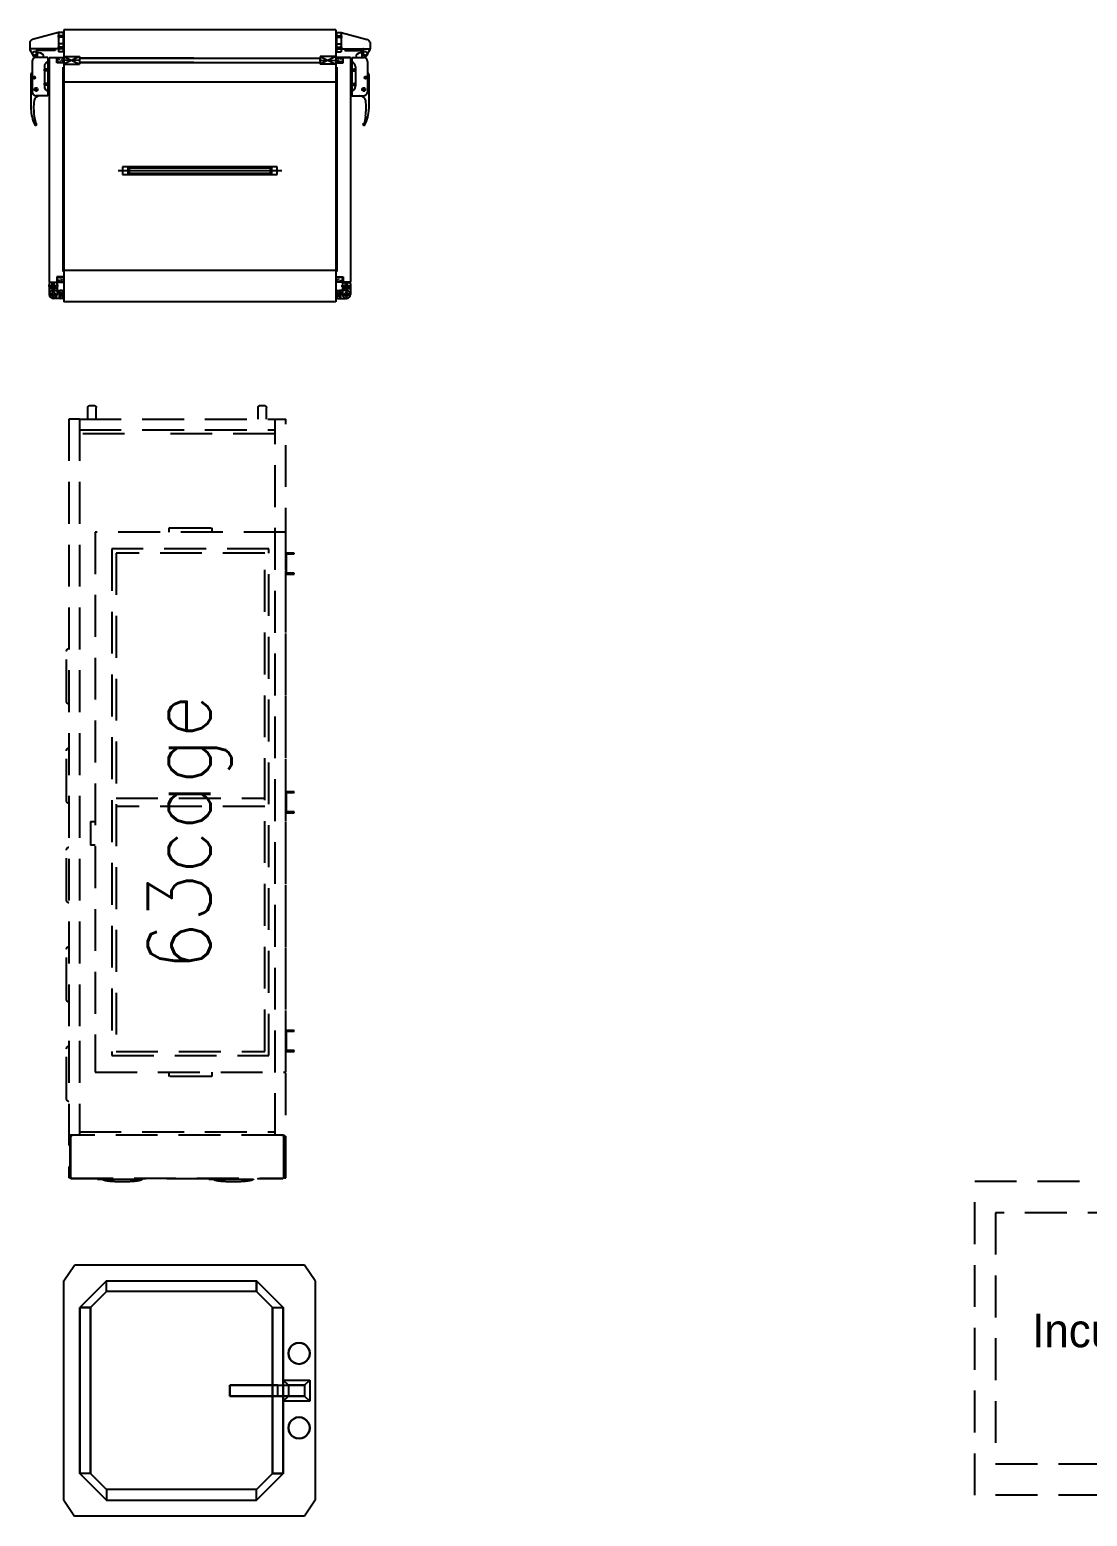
# Model space of a CAD drawing. Header units: millimetres. Extents: x 10903 to 284569, y 2319 to 62017.
# Drawn here: x 221823 to 224348, y 47196 to 50746 of the extents above; entities that cross this region are included whole.
import ezdxf

# ---------------------------------------------------------------- set-up
doc = ezdxf.new("R2010")
doc.units = ezdxf.units.MM
doc.linetypes.add('DASHED', pattern=[0.75, 0.5, -0.25])
doc.layers.add('빌트인', color=8, linetype='Continuous')
doc.layers.add('장비', color=8, linetype='Continuous')
doc.styles.add('건축_4층$0$Gtx', font='')
doc.styles.add('으뜸체', font='simplex.shx', dxfattribs={"bigfont": 'whgtxt.shx'})
doc.styles.get('건축_4층$0$Gtx').set_extended_font_data('Dotum')

# ---------------------------------------------------------------- blocks, each defined once
blk = doc.blocks.new('PB-G1')
at = {"layer": '빌트인'}
for p, q in [((-337.5, 643.4), (-399.3, 627)), ((-337.3, 643.4), (-337.3, 597.1)), ((-326.1, 643.4), (-337.1, 643.4)), ((-326.1, 643.4), (-326.1, 597.1)), ((-325, 650), (-325, 0)), ((325, 650), (-325, 650)), ((325, 650), (325, 0)), ((326.1, 643.4), (326.1, 597.1)), ((326.1, 643.4), (337.1, 643.4)), ((337.3, 643.4), (337.3, 597.1)), ((337.5, 643.4), (399.3, 627)), ((-406.2, 620.2), (-406.2, 604.7)), ((-337.3, 604.7), (-406.2, 604.7)), ((-406, 603.8), (-406, 602.1)), ((-391.1, 604.7), (-405.2, 604.7)), ((-390.1, 603.8), (-390.1, 593.4)), ((-345.8, 604.7), (-345.8, 600)), ((-322.7, 634), (-340.2, 634)), ((-323, 606.6), (-340.2, 606.6)), ((-334.4, 635.8), (-337.3, 638.7)), ((-334.4, 632.1), (-337.3, 629.2)), ((-326.1, 616), (-337.3, 616)), ((-334.3, 608.5), (-337.1, 611.3)), ((-334.3, 604.7), (-337.1, 601.9)), ((-334.4, 635.8), (-334.4, 632.1)), ((-326.1, 635.8), (-334.4, 635.8)), ((-326.1, 632.1), (-334.4, 632.1)), ((-334.3, 608.5), (-334.3, 604.7)), ((-326.1, 608.5), (-334.3, 608.5)), ((-326.1, 604.7), (-334.3, 604.7)), ((322.7, 634), (340.2, 634)), ((323, 606.6), (340.2, 606.6)), ((326.1, 635.8), (334.4, 635.8)), ((326.1, 632.1), (334.4, 632.1)), ((326.1, 616), (337.3, 616)), ((326.1, 608.5), (334.3, 608.5)), ((326.1, 604.7), (334.3, 604.7)), ((334.3, 608.5), (337.1, 611.3)), ((334.3, 608.5), (334.3, 604.7)), ((334.3, 604.7), (337.1, 601.9)), ((334.4, 635.8), (337.3, 638.7)), ((334.4, 635.8), (334.4, 632.1)), ((334.4, 632.1), (337.3, 629.2)), ((337.3, 604.7), (406.2, 604.7)), ((345.8, 604.7), (345.8, 600)), ((390.1, 603.8), (390.1, 593.4)), ((391.1, 604.7), (405.2, 604.7)), ((406, 603.8), (406, 602.1)), ((406.2, 620.2), (406.2, 604.7)), ((-406, 601.6), (-398.7, 590.5)), ((-400.5, 574.5), (-400.5, 501.8)), ((-362.8, 583.9), (-391.1, 583.9)), ((-345.8, 600), (-390.1, 600)), ((-387.6, 595.3), (-383.8, 595.3)), ((-387.6, 583.9), (-387.6, 595.3)), ((-373.4, 583.9), (-373.4, 583.9)), ((-362.8, 583.9), (-362.8, 492.4)), ((-359.9, 583.9), (-359.9, 47.2)), ((-359.9, 583.9), (-326.9, 583.9)), ((-341.8, 570.9), (-341.8, 583.9)), ((-326.9, 570.9), (-341.8, 570.9)), ((-325.5, 582.7), (-340.2, 582.7)), ((-340.2, 582.7), (-340.2, 572.2)), ((-340.2, 579.5), (-340.1, 579.6)), ((-340.2, 579.6), (-340.1, 579.6)), ((-340.2, 572.2), (-325.5, 572.2)), ((-339.9, 577.7), (-339.9, 577.7)), ((-339.7, 572.7), (-339.7, 572.7)), ((-339.6, 573), (-339.6, 573)), ((-339.4, 576.8), (-339.5, 577.4)), ((-339.5, 577.4), (-338.9, 577.3)), ((-339.4, 576.8), (-338.9, 577.3)), ((-339.4, 576.9), (-339.4, 576.9)), ((-339.3, 572.9), (-339.3, 572.9)), ((-338.8, 579), (-338.8, 579)), ((-338.7, 577.7), (-338.7, 577.7)), ((-338.5, 581.3), (-338.5, 581.3)), ((-338.5, 572), (-338.4, 572)), ((-338.4, 582.4), (-338.4, 582.4)), ((-338.4, 572), (-338.4, 572)), ((-326.1, 597.1), (-337.3, 597.1)), ((-336.4, 581.6), (-336.4, 581.6)), ((-336.2, 576.6), (-336.2, 576.6)), ((-336.1, 573.1), (-336.1, 573.1)), ((-336, 573.3), (-336, 573.3)), ((-335.9, 579.7), (-335.3, 579.9)), ((-335.6, 579.3), (-335.9, 579.7)), ((-335.9, 575.5), (-335.9, 575.5)), ((-335.6, 579.3), (-335.3, 579.9)), ((-335.5, 577.8), (-335.5, 577.8)), ((-335.1, 581.5), (-335.1, 581.5)), ((-335.1, 579.6), (-335.1, 579.6)), ((-335.1, 578.8), (-335.1, 578.8)), ((-334.9, 574.6), (-334.9, 574.6)), ((-333, 576.5), (-333, 576.5)), ((-333, 573.2), (-333, 573.2)), ((-332.9, 582.3), (-332.6, 582.5)), ((-332.9, 582.3), (-332.9, 582.5)), ((-332.9, 572), (-332.9, 572)), ((-332.6, 574.4), (-332.6, 574.4)), ((-332.4, 577.9), (-332.4, 577.9)), ((-332.3, 575.5), (-332.4, 576.1)), ((-332.4, 576.1), (-331.8, 576)), ((-332.3, 575.5), (-331.8, 576)), ((-332.2, 578), (-332.2, 578)), ((-332.1, 582), (-332.1, 582)), ((-332.1, 574.1), (-331.5, 574.3)), ((-331.8, 573.6), (-332.1, 574.1)), ((-331.8, 573.6), (-331.5, 574.3)), ((-330.3, 581.4), (-330.3, 581.4)), ((-330.2, 578.4), (-329.3, 578.3)), ((-330.1, 577.6), (-330.2, 578.4)), ((-330.1, 577.6), (-329.3, 578.3)), ((-330.1, 576.4), (-330.1, 576.4)), ((-329.8, 573.3), (-329.8, 573.3)), ((-329.2, 578.1), (-329.2, 578.1)), ((-329.2, 574.5), (-329.2, 574.5)), ((-329.1, 582), (-328.5, 582.2)), ((-328.7, 581.6), (-329.1, 582)), ((-328.9, 576.9), (-328.9, 576.9)), ((-328.7, 581.6), (-328.5, 582.2)), ((-285, 577), (-328.5, 576.9)), ((-328.4, 580.5), (-328.4, 580.5)), ((-327.4, 576.9), (-327.4, 576.9)), ((-326.9, 582.7), (-326.9, 583.9)), ((-326.7, 573.4), (-326.7, 573.4)), ((-326.6, 580.3), (-326.6, 580.3)), ((-326.5, 582.4), (-326.5, 582.4)), ((-326.4, 575.2), (-326.4, 575.2)), ((-326.1, 578.2), (-326.1, 578.2)), ((-325.8, 581), (-325.9, 581.5)), ((-325.9, 581.5), (-325.5, 581.5)), ((-325.8, 581), (-325.5, 581.2)), ((-325.5, 572.2), (-325.5, 582.7)), ((-287.2, 586.4), (-325, 567.5)), ((-325, 586.4), (-287.2, 567.5)), ((-325, 586.4), (-287.2, 586.4)), ((-325, 582.1), (-325, 563.2)), ((-325, 582.1), (-325, 563.2)), ((-287.2, 586.4), (-287.2, 567.5)), ((-287.2, 581.7), (287.2, 581.7)), ((-14.7, 581.7), (-287.2, 581.7)), ((-287.2, 572.1), (287.2, 572.1)), ((-14.7, 572.1), (-287.2, 572.1)), ((285, 577), (328.5, 576.9)), ((325, 586.4), (287.2, 586.4)), ((287.2, 586.4), (325, 567.5)), ((325, 586.4), (287.2, 567.5)), ((287.2, 586.4), (287.2, 567.5)), ((325, 582.1), (325, 563.2)), ((325.6, 582.1), (325.3, 582.1)), ((325.6, 581.6), (325.3, 581.8)), ((325.5, 572.2), (325.5, 582.7)), ((325.5, 582.7), (340.2, 582.7)), ((340.2, 572.2), (325.5, 572.2)), ((325.6, 581.6), (325.6, 582.1)), ((325.9, 578.8), (325.9, 578.8)), ((326.1, 597.1), (337.3, 597.1)), ((326.1, 575.8), (326.1, 575.8)), ((326.2, 583), (326.2, 583)), ((326.4, 580.9), (326.4, 580.9)), ((326.5, 574), (326.5, 574)), ((359.9, 583.9), (326.9, 583.9)), ((326.9, 582.7), (326.9, 583.9)), ((326.9, 570.9), (341.8, 570.9)), ((327.2, 577.5), (327.2, 577.5)), ((327.8, 583.9), (359.9, 583.9)), ((328.2, 581.1), (328.2, 581.1)), ((328.5, 582.2), (328.3, 582.8)), ((328.8, 582.7), (328.3, 582.8)), ((328.5, 582.2), (328.8, 582.7)), ((328.7, 577.5), (328.7, 577.5)), ((329, 578.7), (329, 578.7)), ((329, 575.1), (329, 575.1)), ((330, 579), (329.1, 578.9)), ((329.8, 578.2), (329.1, 578.9)), ((329.6, 573.9), (329.6, 573.9)), ((329.8, 578.2), (330, 579)), ((329.9, 577), (329.9, 577)), ((330.1, 582.1), (330.1, 582.1)), ((331.6, 574.3), (331.3, 574.9)), ((331.9, 574.7), (331.3, 574.9)), ((332.1, 576.7), (331.5, 576.6)), ((332.1, 576.1), (331.5, 576.6)), ((331.6, 574.3), (331.9, 574.7)), ((331.9, 582.6), (331.9, 582.6)), ((331.9, 578.6), (331.9, 578.6)), ((332.1, 576.1), (332.1, 576.7)), ((332.2, 578.6), (332.2, 578.6)), ((332.7, 582.9), (332.4, 583.1)), ((332.4, 575), (332.4, 575)), ((332.7, 582.9), (332.7, 583.1)), ((332.7, 572.7), (332.7, 572.7)), ((332.8, 577.1), (332.8, 577.1)), ((332.8, 573.8), (332.8, 573.8)), ((334.7, 575.2), (334.7, 575.2)), ((334.9, 582.1), (334.9, 582.1)), ((334.9, 580.2), (334.9, 580.2)), ((334.9, 579.4), (334.9, 579.4)), ((335.4, 579.9), (335.1, 580.5)), ((335.7, 580.4), (335.1, 580.5)), ((335.3, 578.4), (335.3, 578.4)), ((335.4, 579.9), (335.7, 580.4)), ((335.7, 576.1), (335.7, 576.1)), ((335.8, 573.9), (335.8, 573.9)), ((335.9, 573.7), (335.9, 573.7)), ((336, 577.2), (336, 577.2)), ((336.2, 582.2), (336.2, 582.2)), ((338.2, 583), (338.2, 583)), ((338.2, 572.6), (338.2, 572.6)), ((338.3, 572.6), (338.2, 572.6)), ((338.3, 582), (338.3, 582)), ((338.4, 578.3), (338.4, 578.3)), ((338.6, 579.6), (338.6, 579.6)), ((339.2, 578), (338.6, 577.9)), ((339.2, 577.4), (338.6, 577.9)), ((339, 573.6), (339, 573.6)), ((339.1, 577.5), (339.1, 577.5)), ((339.2, 577.4), (339.2, 578)), ((339.4, 573.6), (339.4, 573.6)), ((339.5, 573.3), (339.5, 573.3)), ((339.7, 578.3), (339.7, 578.3)), ((340, 580.1), (339.8, 580.2)), ((340, 580.2), (339.8, 580.2)), ((340.2, 582.7), (340.2, 572.2)), ((341.8, 570.9), (341.8, 583.9)), ((345.8, 600), (390.1, 600)), ((359.9, 583.9), (359.9, 47.2)), ((362.8, 583.9), (362.8, 492.4)), ((362.8, 583.9), (391.1, 583.9)), ((373.4, 583.9), (373.4, 583.9)), ((387.6, 595.3), (383.8, 595.3)), ((387.6, 583.9), (387.6, 595.3)), ((406, 601.6), (398.7, 590.5)), ((400.5, 574.5), (400.5, 501.8)), ((-403.3, 543.3), (-403.3, 460.4)), ((-399.6, 535.8), (-392, 535.8)), ((-395.8, 539.6), (-395.8, 532)), ((-360.3, 553.7), (-373.3, 553.7)), ((-371.2, 561.3), (-371.2, 515)), ((-369.4, 555.6), (-371.2, 557.5)), ((-369.4, 551.8), (-371.2, 549.9)), ((-369.4, 555.6), (-369.4, 551.8)), ((-362.8, 555.6), (-369.4, 555.6)), ((-362.8, 551.8), (-369.4, 551.8)), ((-326.9, 560.4), (-326.9, 73)), ((-325, 567.5), (-287.2, 567.5)), ((325, 567.5), (287.2, 567.5)), ((326.9, 560.4), (326.9, 73)), ((360.3, 553.7), (373.3, 553.7)), ((362.8, 555.6), (369.4, 555.6)), ((362.8, 551.8), (369.4, 551.8)), ((369.4, 555.6), (371.2, 557.5)), ((369.4, 555.6), (369.4, 551.8)), ((369.4, 551.8), (371.2, 549.9)), ((371.2, 561.3), (371.2, 515)), ((399.6, 535.8), (392, 535.8)), ((395.8, 539.6), (395.8, 532)), ((403.3, 543.3), (403.3, 460.4)), ((-396.7, 507.5), (-385.4, 507.5)), ((-391.1, 513.1), (-391.1, 501.8)), ((-360.3, 519.8), (-373.3, 519.8)), ((-369.4, 521.6), (-371.2, 523.5)), ((-369.4, 517.9), (-371.2, 516)), ((-369.4, 521.6), (-369.4, 517.9)), ((-362.8, 521.6), (-369.4, 521.6)), ((-362.8, 517.9), (-369.4, 517.9)), ((325, 525), (-325, 525)), ((360.3, 519.8), (373.3, 519.8)), ((362.8, 521.6), (369.4, 521.6)), ((362.8, 517.9), (369.4, 517.9)), ((369.4, 521.6), (371.2, 523.5)), ((369.4, 521.6), (369.4, 517.9)), ((369.4, 517.9), (371.2, 516)), ((396.7, 507.5), (385.4, 507.5)), ((391.1, 513.1), (391.1, 501.8)), ((-362.8, 492.4), (-391.1, 492.4)), ((362.8, 492.4), (391.1, 492.4)), ((-395.7, 443.5), (-392.7, 428.5)), ((-392.7, 428.5), (-392, 423.4)), ((392.7, 428.5), (392, 423.4)), ((395.7, 443.5), (392.7, 428.5)), ((-393.1, 422.4), (-393.5, 422.5)), ((393.1, 422.4), (393.5, 422.5)), ((184.8, 322.6), (-184.8, 322.6)), ((-184.8, 322.6), (-184.8, 304.1)), ((-171.9, 322.6), (-171.9, 304.1)), ((171.9, 304.1), (171.9, 322.6)), ((184.8, 304.1), (184.8, 322.6)), ((195.4, 313.3), (-195.4, 313.3)), ((-184.8, 304.1), (184.8, 304.1)), ((168.7, 319.4), (-168.7, 319.4)), ((-168.7, 319.4), (-168.7, 307.3)), ((-168.7, 307.3), (168.7, 307.3)), ((168.7, 307.3), (168.7, 319.4)), ((325, 75), (-325, 75)), ((-337.7, 38.6), (-361.9, 38.6)), ((-359.9, 47.2), (-326.9, 47.2)), ((-359.5, 43.3), (-359.5, 17.8)), ((-343.4, 46.1), (-356.6, 46.1)), ((-352.4, 38.6), (-354.7, 36.7)), ((-345.3, 36.7), (-354.7, 36.7)), ((-354.7, 32), (-354.7, 36.7)), ((-352.4, 38.6), (-352.4, 46.1)), ((-347.7, 38.6), (-352.4, 38.6)), ((-350, 31), (-350, 46.1)), ((-347.7, 38.6), (-347.7, 46.1)), ((-347.7, 38.6), (-345.3, 36.7)), ((-345.3, 32), (-345.3, 36.7)), ((-326.9, 60.2), (-341.8, 60.2)), ((-341.8, 60.2), (-341.8, 47.2)), ((-340.6, 43.3), (-340.6, 17.8)), ((-340.2, 58.9), (-325.5, 58.9)), ((-340.2, 48.4), (-340.2, 58.9)), ((-340.2, 51.4), (-340.1, 51.3)), ((-340.2, 51.3), (-340.1, 51.3)), ((-325.5, 48.4), (-340.2, 48.4)), ((-339.9, 53.2), (-339.9, 53.2)), ((-339.7, 58.2), (-339.7, 58.2)), ((-339.6, 57.9), (-339.6, 57.9)), ((-339.4, 54.1), (-339.5, 53.5)), ((-339.5, 53.5), (-338.9, 53.6)), ((-339.4, 54.1), (-338.9, 53.6)), ((-339.4, 54), (-339.4, 54)), ((-339.3, 58), (-339.3, 58)), ((-338.8, 51.9), (-338.8, 51.9)), ((-338.7, 53.2), (-338.7, 53.2)), ((-338.5, 58.9), (-338.4, 58.9)), ((-338.5, 49.6), (-338.5, 49.6)), ((-338.4, 58.9), (-338.4, 58.9)), ((-338.4, 48.5), (-338.4, 48.5)), ((-336.4, 49.3), (-336.4, 49.3)), ((-336.2, 54.4), (-336.2, 54.4)), ((-336.1, 57.8), (-336.1, 57.8)), ((-336, 57.7), (-336, 57.7)), ((-335.9, 55.4), (-335.9, 55.4)), ((-335.6, 51.6), (-335.9, 51.2)), ((-335.9, 51.2), (-335.3, 51)), ((-335.6, 51.6), (-335.3, 51)), ((-335.5, 53.1), (-335.5, 53.1)), ((-335.1, 52.1), (-335.1, 52.1)), ((-335.1, 51.3), (-335.1, 51.3)), ((-335.1, 49.4), (-335.1, 49.4)), ((-334.9, 56.3), (-334.9, 56.3)), ((-333, 57.7), (-333, 57.7)), ((-333, 54.4), (-333, 54.4)), ((-332.9, 58.9), (-332.9, 58.9)), ((-332.9, 48.6), (-332.6, 48.4)), ((-332.9, 48.6), (-332.9, 48.4)), ((-332.6, 56.5), (-332.6, 56.5)), ((-332.3, 55.4), (-332.4, 54.8)), ((-332.4, 54.8), (-331.8, 55)), ((-332.4, 53), (-332.4, 53)), ((-332.3, 55.4), (-331.8, 55)), ((-332.2, 52.9), (-332.2, 52.9)), ((-331.8, 57.3), (-332.1, 56.8)), ((-332.1, 56.8), (-331.5, 56.6)), ((-332.1, 48.9), (-332.1, 48.9)), ((-331.8, 57.3), (-331.5, 56.6)), ((-330.3, 49.5), (-330.3, 49.5)), ((-330.1, 53.3), (-330.2, 52.5)), ((-330.2, 52.5), (-329.3, 52.6)), ((-330.1, 54.5), (-330.1, 54.5)), ((-330.1, 53.3), (-329.3, 52.6)), ((-329.8, 57.6), (-329.8, 57.6)), ((-329.2, 56.4), (-329.2, 56.4)), ((-329.2, 52.9), (-329.2, 52.9)), ((-328.7, 49.3), (-329.1, 48.9)), ((-329.1, 48.9), (-328.5, 48.7)), ((-328.9, 54), (-328.9, 54)), ((-328.7, 49.3), (-328.5, 48.7)), ((-328.4, 50.4), (-328.4, 50.4)), ((-327.4, 54), (-327.4, 54)), ((-326.9, 48.4), (-326.9, 47.2)), ((-326.7, 57.5), (-326.7, 57.5)), ((-326.6, 50.6), (-326.6, 50.6)), ((-326.5, 48.5), (-326.5, 48.5)), ((-326.4, 55.7), (-326.4, 55.7)), ((-326.1, 52.7), (-326.1, 52.7)), ((-325.8, 49.9), (-325.9, 49.4)), ((-325.9, 49.4), (-325.5, 49.4)), ((-325.8, 49.9), (-325.5, 49.7)), ((-325.5, 58.9), (-325.5, 48.4)), ((325.5, 58.9), (325.5, 48.4)), ((340.2, 58.9), (325.5, 58.9)), ((325.5, 48.4), (340.2, 48.4)), ((325.9, 49.9), (325.6, 49.7)), ((325.9, 49.4), (325.6, 49.4)), ((325.9, 49.9), (325.9, 49.4)), ((326.2, 52.7), (326.2, 52.7)), ((326.4, 55.7), (326.4, 55.7)), ((326.5, 48.5), (326.5, 48.5)), ((326.7, 50.6), (326.7, 50.6)), ((326.8, 57.5), (326.8, 57.5)), ((326.9, 60.2), (341.8, 60.2)), ((326.9, 48.4), (326.9, 47.2)), ((359.9, 47.2), (326.9, 47.2)), ((327.5, 54), (327.5, 54)), ((328.5, 50.4), (328.5, 50.4)), ((328.8, 49.3), (328.6, 48.7)), ((329.1, 48.9), (328.6, 48.7)), ((328.8, 49.3), (329.1, 48.9)), ((329, 54), (329, 54)), ((329.3, 56.4), (329.3, 56.4)), ((329.3, 52.9), (329.3, 52.9)), ((330.1, 53.3), (329.4, 52.6)), ((330.3, 52.5), (329.4, 52.6)), ((329.9, 57.6), (329.9, 57.6)), ((330.1, 53.3), (330.3, 52.5)), ((330.2, 54.5), (330.2, 54.5)), ((330.4, 49.5), (330.4, 49.5)), ((331.9, 57.3), (331.6, 56.6)), ((332.2, 56.8), (331.6, 56.6)), ((332.4, 55.4), (331.8, 55)), ((332.4, 54.8), (331.8, 55)), ((331.9, 57.3), (332.2, 56.8)), ((332.2, 52.9), (332.2, 52.9)), ((332.2, 48.9), (332.2, 48.9)), ((332.4, 55.4), (332.4, 54.8)), ((332.5, 53), (332.5, 53)), ((332.7, 56.5), (332.7, 56.5)), ((333, 48.6), (332.7, 48.4)), ((333, 58.9), (333, 58.9)), ((333, 48.6), (333, 48.4)), ((333.1, 57.7), (333.1, 57.7)), ((333.1, 54.4), (333.1, 54.4)), ((335, 56.3), (335, 56.3)), ((335.2, 52.1), (335.2, 52.1)), ((335.2, 51.3), (335.2, 51.3)), ((335.2, 49.4), (335.2, 49.4)), ((335.7, 51.6), (335.4, 51)), ((336, 51.2), (335.4, 51)), ((335.6, 53.1), (335.6, 53.1)), ((335.7, 51.6), (336, 51.2)), ((336, 55.4), (336, 55.4)), ((336.1, 57.7), (336.1, 57.7)), ((336.2, 57.8), (336.2, 57.8)), ((336.3, 54.4), (336.3, 54.4)), ((336.5, 49.3), (336.5, 49.3)), ((337.7, 38.6), (361.9, 38.6)), ((338.5, 58.9), (338.5, 58.9)), ((338.6, 58.9), (338.5, 58.9)), ((338.5, 48.5), (338.5, 48.5)), ((338.6, 49.6), (338.6, 49.6)), ((338.7, 53.2), (338.7, 53.2)), ((339.5, 54.1), (338.9, 53.6)), ((339.5, 53.5), (338.9, 53.6)), ((338.9, 51.9), (338.9, 51.9)), ((339.3, 58), (339.3, 58)), ((339.4, 54), (339.4, 54)), ((339.5, 54.1), (339.5, 53.5)), ((339.7, 57.9), (339.7, 57.9)), ((339.8, 58.2), (339.8, 58.2)), ((340, 53.2), (340, 53.2)), ((340.3, 51.4), (340.1, 51.3)), ((340.3, 51.3), (340.1, 51.3)), ((340.2, 48.4), (340.2, 58.9)), ((340.6, 43.3), (340.6, 17.8)), ((341.8, 60.2), (341.8, 47.2)), ((343.4, 46.1), (356.6, 46.1)), ((347.7, 38.6), (345.3, 36.7)), ((345.3, 36.7), (354.7, 36.7)), ((345.3, 32), (345.3, 36.7)), ((347.7, 38.6), (347.7, 46.1)), ((347.7, 38.6), (352.4, 38.6)), ((350, 31), (350, 46.1)), ((352.4, 38.6), (352.4, 46.1)), ((352.4, 38.6), (354.7, 36.7)), ((354.7, 32), (354.7, 36.7)), ((359.5, 43.3), (359.5, 17.8)), ((-351.9, 17.8), (-360.4, 17.8)), ((-359.5, 17.8), (-359.5, 17.8)), ((-343.4, 32), (-356.6, 32)), ((-355.7, 32), (-345.3, 32)), ((-344.4, 32), (-354.7, 32)), ((-351, 17.8), (-349.1, 17.8)), ((-350, 19.7), (-350, 28.2)), ((-350, 27.3), (-340.6, 27.3)), ((-350, 18.8), (-350, 16.9)), ((-350, 15.9), (-350, 7.4)), ((-333, 8.4), (-350, 8.4)), ((-350, 8.4), (-350, 8.4)), ((-348.1, 17.8), (-339.6, 17.8)), ((-340.6, 27.3), (-333, 27.3)), ((-336.8, 17.8), (-325.3, 17.8)), ((-335.9, 24.4), (-335.9, 11.2)), ((-335.9, 22.5), (-331.1, 22.5)), ((-335.9, 13.1), (-331.1, 13.1)), ((-329.3, 27.3), (-333, 27.3)), ((-329.3, 8.4), (-333, 8.4)), ((-331.1, 22.5), (-331.1, 13.1)), ((-329.3, 20.2), (-331.1, 22.5)), ((-329.3, 15.5), (-331.1, 13.1)), ((-329.3, 20.2), (-329.3, 15.5)), ((-329.3, 20.2), (-326.4, 20.2)), ((-329.3, 15.5), (-326.4, 15.5)), ((-326.4, 24.4), (-326.4, 11.2)), ((325, 0), (-325, 0)), ((336.8, 17.8), (325.3, 17.8)), ((326.4, 24.4), (326.4, 11.2)), ((329.3, 20.2), (326.4, 20.2)), ((329.3, 15.5), (326.4, 15.5)), ((329.3, 27.3), (333, 27.3)), ((329.3, 20.2), (331.1, 22.5)), ((329.3, 20.2), (329.3, 15.5)), ((329.3, 15.5), (331.1, 13.1)), ((329.3, 8.4), (333, 8.4)), ((331.1, 22.5), (331.1, 13.1)), ((335.9, 22.5), (331.1, 22.5)), ((335.9, 13.1), (331.1, 13.1)), ((340.6, 27.3), (333, 27.3)), ((333, 8.4), (350, 8.4)), ((335.9, 24.4), (335.9, 11.2)), ((348.1, 17.8), (339.6, 17.8)), ((350, 27.3), (340.6, 27.3)), ((343.4, 32), (356.6, 32)), ((344.4, 32), (354.7, 32)), ((355.7, 32), (345.3, 32)), ((351, 17.8), (349.1, 17.8)), ((350, 19.7), (350, 28.2)), ((350, 18.8), (350, 16.9)), ((350, 15.9), (350, 7.4)), ((350, 8.4), (350, 8.4)), ((351.9, 17.8), (360.4, 17.8)), ((359.5, 17.8), (359.5, 17.8))]:
    blk.add_line(p, q, dxfattribs=at)
for centre, radius in [((-394.8, 593.4), 4.72), ((394.8, 593.4), 4.72), ((-395.8, 535.8), 2.83), ((395.8, 535.8), 2.83), ((-391.1, 507.5), 3.78), ((391.1, 507.5), 3.78), ((-350, 17.8), 4.72), ((350, 17.8), 4.72)]:
    blk.add_circle(centre, radius, dxfattribs=at)
for centre, radius, start, end in [((-337.1, 642.4), 0.944, 90, 104.8094), ((337.1, 642.4), 0.944, 75.1906, 90), ((-397, 618), 9.44, 104.8094, 166.709), ((-405.1, 603.8), 0.944, 90, 180), ((-391.1, 603.8), 0.944, 0, 90), ((391.1, 603.8), 0.944, 90, 180), ((397, 618), 9.44, 13.291, 75.1906), ((405.1, 603.8), 0.944, 0, 90), ((-405.1, 602.1), 0.944, 180, 213.4254), ((-394.8, 593.4), 6.13, 174.5114, 39.7151), ((-391.1, 574.5), 9.44, 90, 180), ((-383.8, 583.9), 11.3, 0, 90), ((-358, 561.3), 13.2, 110.9248, 180), ((358, 561.3), 13.2, 0, 69.0752), ((383.8, 583.9), 11.3, 90, 180), ((394.8, 593.4), 6.13, 140.2849, 5.4886), ((391.1, 574.5), 9.44, 0, 90), ((405.1, 602.1), 0.944, 326.5746, 0), ((-400.5, 543.3), 2.83, 90, 180), ((400.5, 543.3), 2.83, 0, 90), ((-391.1, 501.8), 9.44, 180, 270), ((-358, 515), 13.2, 180, 249.0752), ((358, 515), 13.2, 290.9248, 0), ((391.1, 501.8), 9.44, 270, 0), ((-237.5, 462.9), 159.4, 173.6062, 186.9945), ((-382.4, 478.8), 13.6, 86.7888, 171.9712), ((382.4, 478.8), 13.6, 8.0288, 93.2112), ((237.5, 462.9), 159.4, 353.0055, 6.3938), ((-311.9, 462.9), 91.5, 181.531, 205.8646), ((-394.5, 417.2), 9.21, 57.3125, 75.3084), ((394.5, 417.2), 9.21, 104.6916, 122.6875), ((311.9, 462.9), 91.5, 334.1354, 358.469), ((-393.4, 423.4), 0.944, 205.5273, 258.3763), ((-391.9, 424.6), 2.83, 226.2669, 345.0997), ((-392.9, 423.3), 0.944, 258.3763, 3.9335), ((-390, 424.1), 0.944, 345.0997, 57.3125), ((390, 424.1), 0.944, 122.6875, 194.9003), ((391.9, 424.6), 2.83, 194.9003, 313.7331), ((392.9, 423.3), 0.944, 176.0665, 281.6237), ((393.4, 423.4), 0.944, 281.6237, 334.4727), ((-356.6, 43.3), 2.83, 90, 180), ((-343.4, 43.3), 2.83, 0, 90), ((343.4, 43.3), 2.83, 90, 180), ((356.6, 43.3), 2.83, 0, 90), ((-356.6, 34.8), 2.83, 180, 270), ((-350, 17.8), 9.44, 90, 180), ((-350, 17.8), 9.44, 180, 270), ((-350, 17.8), 9.44, 270, 0), ((-343.4, 34.8), 2.83, 270, 0), ((-333, 24.4), 2.83, 90, 180), ((-333, 11.2), 2.83, 180, 270), ((-329.3, 24.4), 2.83, 0, 90), ((-329.3, 11.2), 2.83, 270, 0), ((329.3, 24.4), 2.83, 90, 180), ((329.3, 11.2), 2.83, 180, 270), ((333, 24.4), 2.83, 0, 90), ((333, 11.2), 2.83, 270, 0), ((343.4, 34.8), 2.83, 180, 270), ((350, 17.8), 9.44, 180, 270), ((350, 17.8), 9.44, 0, 90), ((350, 17.8), 9.44, 270, 0), ((356.6, 34.8), 2.83, 270, 0)]:
    blk.add_arc(centre, radius, start, end, dxfattribs=at)
blk = doc.blocks.new('IVC-S70')
at = {"layer": '빌트인', "linetype": 'DASHED', "ltscale": 200}
for p, q in [((-909.1, 220.7), (-908.1, 220.7)), ((-909.1, 220.7), (-909.1, 161.1)), ((-908.1, 221.7), (-907.1, 221.7)), ((-908.1, -284.6), (-908.1, 221.7)), ((-907.1, 221.7), (-908.1, 221.7)), ((-907.1, 227.5), (905, 227.5)), ((-907.1, 225), (-907.1, 227.5)), ((-907.1, 225), (-907.1, 222.4)), ((-805.1, 225), (-907.1, 225)), ((-907.1, 222.7), (-806.1, 222.7)), ((-907.1, 222.7), (-907.1, 221.7)), ((-907.1, 222.4), (-907.1, 221.7)), ((-809.1, 222.4), (-905.1, 222.4)), ((-807.1, 225), (-807.1, 222.7)), ((-806.1, 222.7), (-806.1, 221.7)), ((-806.1, 222.4), (-805.1, 222.4)), ((-805.1, 221.7), (-806.1, 221.7)), ((-805.1, 221.7), (-805.1, 225)), ((-805.1, 221.7), (-805.1, -284.6)), ((-655, 227.5), (635, 227.5)), ((-655, -227.5), (-655, 227.5)), ((-605, 247.5), (-603, 247.5)), ((-605, 227.5), (-605, 247.5)), ((-555, 227.5), (-605, 227.5)), ((-603, 247.5), (-603, 229.5)), ((-603, 229.5), (-557, 229.5)), ((-557, 247.5), (-555, 247.5)), ((-557, 229.5), (-557, 247.5)), ((-555, 247.5), (-555, 227.5)), ((-35, 247.5), (-33, 247.5)), ((-35, 227.5), (-35, 247.5)), ((15, 227.5), (-35, 227.5)), ((-33, 247.5), (-33, 229.5)), ((-33, 229.5), (13, 229.5)), ((13, 247.5), (15, 247.5)), ((13, 229.5), (13, 247.5)), ((15, 247.5), (15, 227.5)), ((535, 247.5), (537, 247.5)), ((535, 227.5), (535, 247.5)), ((585, 227.5), (535, 227.5)), ((537, 247.5), (537, 229.5)), ((537, 229.5), (583, 229.5)), ((583, 229.5), (583, 247.5)), ((583, 247.5), (585, 247.5)), ((585, 247.5), (585, 227.5)), ((635, 227.5), (635, -227.5)), ((905, 202.1), (905, 227.5)), ((-805.1, 202.1), (905, 202.1)), ((-797.1, -265.2), (-797.1, 202.1)), ((-615, -187.5), (-615, 187.5)), ((-615, 187.5), (595, 187.5)), ((595, 187.5), (595, -187.5)), ((869.6, 202.1), (869.6, -55.5)), ((879.6, -265.2), (879.6, 202.1)), ((905, -265.2), (905, 202.1)), ((905, 181.5), (932.6, 181.5)), ((-910.1, 43.6), (-910.1, 161.1)), ((-908.1, 161.1), (-910.1, 161.1)), ((-910.1, 53.7), (-910.1, 151)), ((-910.1, 151), (-910.1, 151)), ((-605, -177.5), (-605, 177.5)), ((-605, 177.5), (585, 177.5)), ((-20, 177.5), (-20, -177.5)), ((0, -177.5), (0, 177.5)), ((585, 177.5), (585, -177.5)), ((905, 161.5), (932.6, 161.5)), ((937.6, 166.5), (937.6, 176.5)), ((-910.1, 53.7), (-910.1, 53.7)), ((-910.1, 43.6), (-908.1, 43.6)), ((-909.1, 43.6), (-909.1, -132.2)), ((-665, 50.8), (-665, -50.8)), ((-655, 50.8), (-665, 50.8)), ((645, 50.8), (635, 50.8)), ((645, -50.8), (645, 50.8)), ((-665, -50.8), (-655, -50.8)), ((635, -50.8), (645, -50.8)), ((-910.1, -221.5), (-910.1, -104)), ((-908.1, -104), (-910.1, -104)), ((-910.1, -211.4), (-910.1, -114.1)), ((-910.1, -114.1), (-910.1, -114.1)), ((585, -177.5), (-605, -177.5)), ((869.6, -157.1), (869.6, -265.2)), ((-910.1, -211.4), (-910.1, -211.4)), ((595, -187.5), (-615, -187.5)), ((-910.1, -221.5), (-908.1, -221.5)), ((-909.1, -221.5), (-909.1, -285.6)), ((635, -227.5), (-655, -227.5)), ((-112.8, -227.5), (-112.8, -238.5)), ((-56.4, -238.5), (-112.8, -238.5)), ((-56.4, -238.5), (-56.4, -227.5)), ((905, -224.8), (932.6, -224.8)), ((905, -244.8), (932.6, -244.8)), ((937.6, -239.8), (937.6, -229.8)), ((-579.9, -265.2), (-805.1, -265.2)), ((905, -265.2), (-579.9, -265.2)), ((905, -265.2), (905, -290.6)), ((-909.1, -285.6), (-908.1, -285.6)), ((-908.1, -284.6), (-907.1, -284.6)), ((-908.1, -284.6), (-908.1, -285.6)), ((-908.1, -286.6), (-908.1, -285.6)), ((-908.1, -285.6), (-907.1, -285.6)), ((-908.1, -286.6), (-907.1, -286.6)), ((-907.1, -285.6), (-907.1, -284.6)), ((-907.1, -285.6), (-907.1, -285.6)), ((-907.1, -285.6), (-907.1, -288.1)), ((-905.1, -285.6), (-907.1, -285.6)), ((-907.1, -288.1), (-907.1, -290.6)), ((-805.1, -288.1), (-907.1, -288.1)), ((-579.9, -290.6), (-907.1, -290.6)), ((-905.1, -285.6), (-809.1, -285.6)), ((-806.1, -285.6), (-809.1, -285.6)), ((-807.1, -285.6), (-807.1, -288.1)), ((-806.1, -285.6), (-806.1, -284.6)), ((-805.1, -284.6), (-806.1, -284.6)), ((-806.1, -285.6), (-806.1, -284.6)), ((-806.1, -285.6), (-805.1, -285.6)), ((-805.1, -284.6), (-805.1, -288.1)), ((-718.2, -295.6), (-598.7, -295.6)), ((-718.2, -295.7), (-598.7, -295.7)), ((-718.1, -295.6), (-599.9, -295.6)), ((-718.1, -295.7), (-599.9, -295.7)), ((905, -290.6), (-579.9, -290.6)), ((-480.8, -295.6), (-361.3, -295.6)), ((-480.8, -295.7), (-361.3, -295.7)), ((-243.6, -295.6), (-124.1, -295.6)), ((-243.6, -295.7), (-124.1, -295.7)), ((-6.4, -295.6), (113.1, -295.6)), ((-6.4, -295.7), (113.1, -295.7)), ((230.9, -295.6), (350.4, -295.6)), ((230.9, -295.7), (350.4, -295.7))]:
    blk.add_line(p, q, dxfattribs=at)
for centre, radius, start, end in [((-905.1, 220.4), 2, 147.4808, 154.9288), ((932.6, 176.5), 5, 0, 90), ((932.6, 166.5), 5, 270, 0), ((932.6, -229.8), 5, 0, 90), ((932.6, -239.8), 5, 270, 0), ((-905.1, -283.6), 2, 207.8925, 209.1843), ((-905.1, -283.6), 2, 222.132, 270), ((-718.2, -288.2), 7.5, 199.1756, 270), ((-718.1, -288.2), 7.5, 199.1756, 270), ((-718.2, -288.2), 7.4, 199.445, 270), ((-718.1, -288.2), 7.4, 199.445, 270), ((-598.7, -288.2), 7.5, 270, 340.8244), ((-598.7, -288.2), 7.4, 270, 340.555), ((-480.8, -288.2), 7.5, 199.1756, 270), ((-480.8, -288.2), 7.4, 199.445, 270), ((-361.3, -288.2), 7.5, 270, 340.8244), ((-361.3, -288.2), 7.4, 270, 340.555), ((-243.6, -288.2), 7.5, 199.1756, 270), ((-243.6, -288.2), 7.4, 199.445, 270), ((-124.1, -288.2), 7.5, 270, 340.8244), ((-124.1, -288.2), 7.4, 270, 340.555), ((-6.4, -288.2), 7.5, 199.1756, 270), ((-6.4, -288.2), 7.4, 199.445, 270), ((113.1, -288.2), 7.5, 270, 340.8244), ((113.1, -288.2), 7.4, 270, 340.555), ((230.9, -288.2), 7.5, 199.1756, 270), ((230.9, -288.2), 7.4, 199.445, 270), ((350.4, -288.2), 7.5, 270, 340.8244), ((350.4, -288.2), 7.4, 270, 340.555)]:
    blk.add_arc(centre, radius, start, end, dxfattribs=at)
for points, knots in [([(-906.1, 220.7), (-906.3, 220.7), (-906.6, 220.8), (-907.1, 221), (-907.3, 221.1), (-907.7, 221.2), (-907.8, 221.3), (-908, 221.5), (-908.1, 221.6), (-908.1, 221.7)], [0, 0, 0, 0, 0.25, 0.25, 0.5, 0.5, 0.75, 0.75, 1, 1, 1, 1]), ([(-907.1, 222.7), (-907, 222.7), (-906.9, 222.6), (-906.7, 222.4), (-906.7, 222.3), (-906.5, 221.9), (-906.4, 221.7), (-906.2, 221.2), (-906.2, 220.9), (-906.1, 220.7)], [0, 0, 0, 0, 0.25, 0.25, 0.5, 0.5, 0.75, 0.75, 1, 1, 1, 1]), ([(-907.1, 221.7), (-907, 221.7), (-906.9, 221.6), (-906.7, 221.5), (-906.7, 221.5), (-906.5, 221.3), (-906.4, 221.2), (-906.2, 220.9), (-906.2, 220.8), (-906.1, 220.7)], [0, 0, 0, 0, 0.25, 0.25, 0.5, 0.5, 0.75, 0.75, 1, 1, 1, 1]), ([(-807.1, 220.7), (-807, 220.9), (-806.9, 221.2), (-806.7, 221.7), (-806.7, 221.9), (-806.5, 222.3), (-806.4, 222.4), (-806.2, 222.6), (-806.2, 222.7), (-806.1, 222.7)], [0, 0, 0, 0, 0.25, 0.25, 0.5, 0.5, 0.75, 0.75, 1, 1, 1, 1]), ([(-807.1, 220.7), (-807, 220.8), (-806.9, 220.9), (-806.7, 221.2), (-806.7, 221.3), (-806.5, 221.5), (-806.4, 221.5), (-806.2, 221.6), (-806.2, 221.7), (-806.1, 221.7)], [0, 0, 0, 0, 0.25, 0.25, 0.5, 0.5, 0.75, 0.75, 1, 1, 1, 1]), ([(-806.1, 221.7), (-806.1, 221.6), (-806.1, 221.5), (-806.2, 221.3), (-806.3, 221.2), (-806.5, 221.1), (-806.6, 221), (-806.8, 220.8), (-806.9, 220.7), (-807.1, 220.7)], [0, 0, 0, 0, 0.25, 0.25, 0.5, 0.5, 0.75, 0.75, 1, 1, 1, 1]), ([(-805.1, 221.7), (-805.1, 221.6), (-805.1, 221.5), (-805.3, 221.3), (-805.5, 221.2), (-805.9, 221.1), (-806.1, 221), (-806.6, 220.8), (-806.8, 220.7), (-807.1, 220.7)], [0, 0, 0, 0, 0.25, 0.25, 0.5, 0.5, 0.75, 0.75, 1, 1, 1, 1]), ([(-910.1, 151), (-910.9, 150.1), (-912.4, 148.3), (-913.5, 144.2), (-914.5, 139.4), (-915.3, 132.8), (-916, 124.5), (-916.5, 113.8), (-916.6, 106.8), (-916.6, 102.3)], [0, 0, 0, 0, 0.06656, 0.148336, 0.245879, 0.367331, 0.543547, 0.754398, 1, 1, 1, 1]), ([(-916.6, 102.3), (-916.5, 96.7), (-916.4, 88.2), (-915.7, 75.5), (-914.7, 66.6), (-913.6, 60.6), (-912.5, 57.2), (-911.4, 54.9), (-910.5, 54.1), (-910.1, 53.7)], [0, 0, 0, 0, 0.306371, 0.556522, 0.750806, 0.848907, 0.923816, 0.967508, 1, 1, 1, 1]), ([(-910.1, -114.1), (-910.9, -115), (-912.4, -116.8), (-913.5, -120.9), (-914.5, -125.7), (-915.3, -132.2), (-916, -140.6), (-916.5, -151.3), (-916.6, -158.3), (-916.6, -162.7)], [0, 0, 0, 0, 0.06656, 0.148336, 0.245879, 0.367331, 0.543547, 0.754398, 1, 1, 1, 1]), ([(-916.6, -162.7), (-916.5, -168.3), (-916.4, -176.9), (-915.7, -189.5), (-914.7, -198.4), (-913.6, -204.4), (-912.5, -207.8), (-911.4, -210.2), (-910.5, -211), (-910.1, -211.4)], [0, 0, 0, 0, 0.306371, 0.556522, 0.750806, 0.848907, 0.923816, 0.967508, 1, 1, 1, 1]), ([(-908.1, -284.6), (-908.1, -284.5), (-908, -284.4), (-907.8, -284.2), (-907.7, -284.1), (-907.3, -284), (-907.1, -283.9), (-906.6, -283.7), (-906.3, -283.6), (-906.1, -283.6)], [0, 0, 0, 0, 0.25, 0.25, 0.5, 0.5, 0.75, 0.75, 1, 1, 1, 1]), ([(-906.1, -283.6), (-906.2, -283.7), (-906.2, -283.8), (-906.4, -284.1), (-906.5, -284.2), (-906.7, -284.4), (-906.7, -284.4), (-906.9, -284.5), (-907, -284.6), (-907.1, -284.6)], [0, 0, 0, 0, 0.25, 0.25, 0.5, 0.5, 0.75, 0.75, 1, 1, 1, 1]), ([(-906.1, -283.6), (-906.2, -283.8), (-906.2, -284.1), (-906.4, -284.6), (-906.5, -284.8), (-906.7, -285.2), (-906.7, -285.3), (-906.9, -285.5), (-907, -285.6), (-907.1, -285.6)], [0, 0, 0, 0, 0.25, 0.25, 0.5, 0.5, 0.75, 0.75, 1, 1, 1, 1]), ([(-907.1, -284.6), (-907.1, -284.5), (-907.1, -284.4), (-907, -284.2), (-906.9, -284.1), (-906.7, -284), (-906.6, -283.9), (-906.3, -283.7), (-906.2, -283.6), (-906.1, -283.6)], [0, 0, 0, 0, 0.25, 0.25, 0.5, 0.5, 0.75, 0.75, 1, 1, 1, 1]), ([(-806.1, -284.6), (-806.2, -284.6), (-806.2, -284.5), (-806.4, -284.4), (-806.5, -284.4), (-806.7, -284.2), (-806.7, -284.1), (-806.9, -283.8), (-807, -283.7), (-807.1, -283.6)], [0, 0, 0, 0, 0.25, 0.25, 0.5, 0.5, 0.75, 0.75, 1, 1, 1, 1]), ([(-806.1, -285.6), (-806.2, -285.6), (-806.2, -285.5), (-806.4, -285.3), (-806.5, -285.2), (-806.7, -284.8), (-806.7, -284.6), (-806.9, -284.1), (-807, -283.8), (-807.1, -283.6)], [0, 0, 0, 0, 0.25, 0.25, 0.5, 0.5, 0.75, 0.75, 1, 1, 1, 1]), ([(-807.1, -283.6), (-806.9, -283.6), (-806.8, -283.7), (-806.6, -283.9), (-806.5, -284), (-806.3, -284.1), (-806.2, -284.2), (-806.1, -284.4), (-806.1, -284.5), (-806.1, -284.6)], [0, 0, 0, 0, 0.25, 0.25, 0.5, 0.5, 0.75, 0.75, 1, 1, 1, 1]), ([(-807.1, -283.6), (-806.8, -283.6), (-806.6, -283.7), (-806.1, -283.9), (-805.9, -284), (-805.5, -284.1), (-805.3, -284.2), (-805.1, -284.4), (-805.1, -284.5), (-805.1, -284.6)], [0, 0, 0, 0, 0.25, 0.25, 0.5, 0.5, 0.75, 0.75, 1, 1, 1, 1]), ([(-907.1, -284.6), (-907.2, -284.6), (-907.3, -284.7), (-907.6, -284.9), (-907.7, -285), (-907.9, -285.1), (-908, -285.2), (-908.1, -285.4), (-908.1, -285.5), (-908.1, -285.6)], [0, 0, 0, 0, 0.25, 0.25, 0.5, 0.5, 0.75, 0.75, 1, 1, 1, 1]), ([(-908.1, -285.6), (-908, -285.6), (-907.9, -285.5), (-907.7, -285.4), (-907.7, -285.4), (-907.5, -285.2), (-907.4, -285.1), (-907.2, -284.8), (-907.2, -284.7), (-907.1, -284.6)], [0, 0, 0, 0, 0.25, 0.25, 0.5, 0.5, 0.75, 0.75, 1, 1, 1, 1])]:
    blk.add_open_spline(points, degree=3, knots=knots, dxfattribs=at)
blk = doc.blocks.new('SINK2')
at = {"layer": '빌트인'}
for p, q in [((-261.9, 600), (-300, 574.6)), ((-300, 25.4), (-300, 574.6)), ((-261.9, 600), (261.9, 600)), ((261.9, 600), (300, 574.6)), ((300, 25.4), (300, 574.6)), ((-198.2, 561.9), (-261.9, 498.2)), ((-261.9, 498.2), (-198.2, 561.9)), ((-236.4, 498.2), (-198.2, 536.4)), ((-198.2, 536.4), (-236.4, 498.2)), ((198.2, 561.9), (-198.2, 561.9)), ((-198.2, 561.9), (198.2, 561.9)), ((-198.2, 536.4), (-198.2, 561.9)), ((-198.2, 536.4), (-198.2, 561.9)), ((-198.2, 536.4), (198.2, 536.4)), ((198.2, 536.4), (-198.2, 536.4)), ((261.9, 498.2), (198.2, 561.9)), ((198.2, 561.9), (198.2, 536.4)), ((261.9, 498.2), (198.2, 561.9)), ((198.2, 536.4), (198.2, 561.9)), ((236.4, 498.2), (198.2, 536.4)), ((198.2, 536.4), (236.4, 498.2)), ((-261.9, 498.2), (-261.9, 140.1)), ((-261.9, 498.2), (-261.9, 140.1)), ((-236.4, 498.2), (-261.9, 498.2)), ((-236.4, 498.2), (-261.9, 498.2)), ((-236.4, 140.1), (-236.4, 498.2)), ((-236.4, 140.1), (-236.4, 498.2)), ((236.4, 140.1), (236.4, 498.2)), ((236.4, 498.2), (261.9, 498.2)), ((236.4, 140.1), (236.4, 498.2)), ((236.4, 498.2), (261.9, 498.2)), ((261.9, 498.2), (261.9, 140.1)), ((261.9, 498.2), (261.9, 140.1)), ((-12.8, 203.6), (-12.8, 89.1)), ((12.8, 203.6), (-12.8, 203.6)), ((-12.8, 203.6), (-12.8, 101.8)), ((12.8, 203.6), (-12.8, 203.6)), ((-12.8, 203.6), (12.8, 203.6)), ((12.8, 203.6), (-12.8, 203.6)), ((-12.8, 203.6), (-12.8, 101.8)), ((-12.8, 89.1), (-12.8, 203.6)), ((12.8, 89.1), (12.8, 203.6)), ((12.8, 101.8), (12.8, 203.6)), ((12.8, 203.6), (12.8, 101.8)), ((12.8, 89.1), (12.8, 203.6)), ((-261.9, 140.1), (-198.2, 76.4)), ((-261.9, 140.1), (-236.4, 140.1)), ((-198.2, 76.4), (-261.9, 140.1)), ((-261.9, 140.1), (-236.4, 140.1)), ((-198.2, 101.8), (-236.4, 140.1)), ((-236.4, 140.1), (-198.2, 101.8)), ((198.2, 76.4), (261.9, 140.1)), ((236.4, 140.1), (198.2, 101.8)), ((261.9, 140.1), (198.2, 76.4)), ((198.2, 101.8), (236.4, 140.1)), ((261.9, 140.1), (236.4, 140.1)), ((236.4, 140.1), (261.9, 140.1)), ((198.2, 101.8), (-198.2, 101.8)), ((-198.2, 101.8), (198.2, 101.8)), ((-198.2, 76.4), (-198.2, 101.8)), ((-198.2, 101.8), (-198.2, 76.4)), ((-198.2, 76.4), (198.2, 76.4)), ((198.2, 76.4), (-198.2, 76.4)), ((-12.8, 63.6), (-25.4, 76.4)), ((-25.4, 76.4), (25.4, 76.4)), ((-25.4, 76.4), (-12.8, 63.6)), ((-25.4, 12.8), (-25.4, 76.4)), ((12.8, 101.8), (-12.8, 101.8)), ((-12.8, 101.8), (12.8, 101.8)), ((-12.8, 63.6), (-12.8, 101.8)), ((-12.8, 101.8), (-12.8, 89.1)), ((-12.8, 101.8), (-12.8, 89.1)), ((-12.8, 63.6), (-12.8, 101.8)), ((-12.8, 89.1), (12.8, 89.1)), ((-12.8, 89.1), (12.8, 89.1)), ((-12.8, 25.4), (-12.8, 89.1)), ((-12.8, 89.1), (-12.8, 25.4)), ((12.8, 101.8), (12.8, 63.6)), ((12.8, 89.1), (12.8, 101.8)), ((12.8, 101.8), (12.8, 63.6)), ((12.8, 101.8), (12.8, 89.1)), ((12.8, 89.1), (12.8, 25.4)), ((12.8, 89.1), (12.8, 25.4)), ((25.4, 76.4), (12.8, 63.6)), ((12.8, 63.6), (25.4, 76.4)), ((25.4, 76.4), (25.4, 12.8)), ((198.2, 101.8), (198.2, 76.4)), ((198.2, 101.8), (198.2, 76.4)), ((-113.7, 44.8), (-114.5, 38.2)), ((-114.5, 38.2), (-113.7, 44.8)), ((-113.7, 44.8), (-114.5, 38.2)), ((-114.5, 38.2), (-113.7, 44.8)), ((-114.5, 38.2), (-113.7, 31.6)), ((-113.7, 31.6), (-114.5, 38.2)), ((-114.5, 38.2), (-113.7, 31.6)), ((-113.7, 31.6), (-114.5, 38.2)), ((-111.1, 51), (-113.7, 44.8)), ((-113.7, 44.8), (-111.1, 51)), ((-111.1, 51), (-113.7, 44.8)), ((-113.7, 44.8), (-111.1, 51)), ((-107.1, 56.2), (-111.1, 51)), ((-111.1, 51), (-107.1, 56.2)), ((-107.1, 56.2), (-111.1, 51)), ((-111.1, 51), (-107.1, 56.2)), ((-101.8, 60.2), (-107.1, 56.2)), ((-107.1, 56.2), (-101.8, 60.2)), ((-101.8, 60.2), (-107.1, 56.2)), ((-107.1, 56.2), (-101.8, 60.2)), ((-95.6, 62.8), (-101.8, 60.2)), ((-101.8, 60.2), (-95.6, 62.8)), ((-95.6, 62.8), (-101.8, 60.2)), ((-101.8, 60.2), (-95.6, 62.8)), ((-89.1, 63.6), (-95.6, 62.8)), ((-95.6, 62.8), (-89.1, 63.6)), ((-89.1, 63.6), (-95.6, 62.8)), ((-95.6, 62.8), (-89.1, 63.6)), ((-82.5, 62.8), (-89.1, 63.6)), ((-82.5, 62.8), (-89.1, 63.6)), ((-89.1, 63.6), (-82.5, 62.8)), ((-82.5, 62.8), (-89.1, 63.6)), ((-76.3, 60.2), (-82.5, 62.8)), ((-82.5, 62.8), (-76.3, 60.2)), ((-76.3, 60.2), (-82.5, 62.8)), ((-82.5, 62.8), (-76.3, 60.2)), ((-71.1, 56.2), (-76.3, 60.2)), ((-76.3, 60.2), (-71.1, 56.2)), ((-71.1, 56.2), (-76.3, 60.2)), ((-76.3, 60.2), (-71.1, 56.2)), ((-67.1, 51), (-71.1, 56.2)), ((-71.1, 56.2), (-67.1, 51)), ((-67.1, 51), (-71.1, 56.2)), ((-71.1, 56.2), (-67.1, 51)), ((-64.5, 44.8), (-67.1, 51)), ((-67.1, 51), (-64.5, 44.8)), ((-64.5, 44.8), (-67.1, 51)), ((-67.1, 51), (-64.5, 44.8)), ((-63.6, 38.2), (-64.5, 44.8)), ((-64.5, 44.8), (-63.6, 38.2)), ((-63.6, 38.2), (-64.5, 44.8)), ((-64.5, 44.8), (-63.6, 38.2)), ((-64.5, 31.6), (-63.6, 38.2)), ((-63.6, 38.2), (-64.5, 31.6)), ((-64.5, 31.6), (-63.6, 38.2)), ((-63.6, 38.2), (-64.5, 31.6)), ((12.8, 63.6), (-12.8, 63.6)), ((12.8, 63.6), (-12.8, 63.6)), ((-12.8, 25.4), (-12.8, 63.6)), ((12.8, 25.4), (12.8, 63.6)), ((63.6, 38.2), (64.5, 44.8)), ((64.5, 44.8), (63.6, 38.2)), ((63.6, 38.2), (64.5, 44.8)), ((64.5, 44.8), (63.6, 38.2)), ((63.6, 38.2), (64.5, 31.6)), ((64.5, 31.6), (63.6, 38.2)), ((63.6, 38.2), (64.5, 31.6)), ((64.5, 31.6), (63.6, 38.2)), ((67.1, 51), (64.5, 44.8)), ((64.5, 44.8), (67.1, 51)), ((67.1, 51), (64.5, 44.8)), ((64.5, 44.8), (67.1, 51)), ((71.1, 56.2), (67.1, 51)), ((67.1, 51), (71.1, 56.2)), ((71.1, 56.2), (67.1, 51)), ((67.1, 51), (71.1, 56.2)), ((76.3, 60.2), (71.1, 56.2)), ((71.1, 56.2), (76.3, 60.2)), ((76.3, 60.2), (71.1, 56.2)), ((71.1, 56.2), (76.3, 60.2)), ((82.5, 62.8), (76.3, 60.2)), ((76.3, 60.2), (82.5, 62.8)), ((82.5, 62.8), (76.3, 60.2)), ((76.3, 60.2), (82.5, 62.8)), ((89.1, 63.6), (82.5, 62.8)), ((82.5, 62.8), (89.1, 63.6)), ((89.1, 63.6), (82.5, 62.8)), ((82.5, 62.8), (89.1, 63.6)), ((95.6, 62.8), (89.1, 63.6)), ((89.1, 63.6), (95.6, 62.8)), ((95.6, 62.8), (89.1, 63.6)), ((89.1, 63.6), (95.6, 62.8)), ((101.8, 60.2), (95.6, 62.8)), ((95.6, 62.8), (101.8, 60.2)), ((101.8, 60.2), (95.6, 62.8)), ((95.6, 62.8), (101.8, 60.2)), ((107.1, 56.2), (101.8, 60.2)), ((101.8, 60.2), (107.1, 56.2)), ((107.1, 56.2), (101.8, 60.2)), ((101.8, 60.2), (107.1, 56.2)), ((111.1, 51), (107.1, 56.2)), ((107.1, 56.2), (111.1, 51)), ((111.1, 51), (107.1, 56.2)), ((107.1, 56.2), (111.1, 51)), ((113.7, 44.8), (111.1, 51)), ((111.1, 51), (113.7, 44.8)), ((113.7, 44.8), (111.1, 51)), ((111.1, 51), (113.7, 44.8)), ((114.5, 38.2), (113.7, 44.8)), ((113.7, 44.8), (114.5, 38.2)), ((114.5, 38.2), (113.7, 44.8)), ((113.7, 44.8), (114.5, 38.2)), ((113.7, 31.6), (114.5, 38.2)), ((114.5, 38.2), (113.7, 31.6)), ((113.7, 31.6), (114.5, 38.2)), ((114.5, 38.2), (113.7, 31.6)), ((-261.9, 0), (-300, 25.4)), ((261.9, 0), (-261.9, 0)), ((-113.7, 31.6), (-111.1, 25.4)), ((-111.1, 25.4), (-113.7, 31.6)), ((-113.7, 31.6), (-111.1, 25.4)), ((-111.1, 25.4), (-113.7, 31.6)), ((-111.1, 25.4), (-107.1, 20.2)), ((-107.1, 20.2), (-111.1, 25.4)), ((-111.1, 25.4), (-107.1, 20.2)), ((-107.1, 20.2), (-111.1, 25.4)), ((-107.1, 20.2), (-101.8, 16.2)), ((-101.8, 16.2), (-107.1, 20.2)), ((-107.1, 20.2), (-101.8, 16.2)), ((-101.8, 16.2), (-107.1, 20.2)), ((-101.8, 16.2), (-95.6, 13.6)), ((-95.6, 13.6), (-101.8, 16.2)), ((-101.8, 16.2), (-95.6, 13.6)), ((-95.6, 13.6), (-101.8, 16.2)), ((-95.6, 13.6), (-89.1, 12.8)), ((-89.1, 12.8), (-95.6, 13.6)), ((-95.6, 13.6), (-89.1, 12.8)), ((-89.1, 12.8), (-95.6, 13.6)), ((-89.1, 12.8), (-82.5, 13.6)), ((-82.5, 13.6), (-89.1, 12.8)), ((-89.1, 12.8), (-82.5, 13.6)), ((-82.5, 13.6), (-89.1, 12.8)), ((-82.5, 13.6), (-76.3, 16.2)), ((-76.3, 16.2), (-82.5, 13.6)), ((-82.5, 13.6), (-76.3, 16.2)), ((-76.3, 16.2), (-82.5, 13.6)), ((-76.3, 16.2), (-71.1, 20.2)), ((-71.1, 20.2), (-76.3, 16.2)), ((-76.3, 16.2), (-71.1, 20.2)), ((-71.1, 20.2), (-76.3, 16.2)), ((-71.1, 20.2), (-67.1, 25.4)), ((-67.1, 25.4), (-71.1, 20.2)), ((-71.1, 20.2), (-67.1, 25.4)), ((-67.1, 25.4), (-71.1, 20.2)), ((-67.1, 25.4), (-64.5, 31.6)), ((-64.5, 31.6), (-67.1, 25.4)), ((-67.1, 25.4), (-64.5, 31.6)), ((-64.5, 31.6), (-67.1, 25.4)), ((-12.8, 25.4), (-25.4, 12.8)), ((-12.8, 25.4), (-25.4, 12.8)), ((25.4, 12.8), (-25.4, 12.8)), ((12.8, 25.4), (-12.8, 25.4)), ((12.8, 25.4), (-12.8, 25.4)), ((12.8, 25.4), (25.4, 12.8)), ((12.8, 25.4), (25.4, 12.8)), ((64.5, 31.6), (67.1, 25.4)), ((67.1, 25.4), (64.5, 31.6)), ((64.5, 31.6), (67.1, 25.4)), ((67.1, 25.4), (64.5, 31.6)), ((67.1, 25.4), (71.1, 20.2)), ((71.1, 20.2), (67.1, 25.4)), ((67.1, 25.4), (71.1, 20.2)), ((71.1, 20.2), (67.1, 25.4)), ((71.1, 20.2), (76.3, 16.2)), ((76.3, 16.2), (71.1, 20.2)), ((71.1, 20.2), (76.3, 16.2)), ((76.3, 16.2), (71.1, 20.2)), ((76.3, 16.2), (82.5, 13.6)), ((82.5, 13.6), (76.3, 16.2)), ((76.3, 16.2), (82.5, 13.6)), ((82.5, 13.6), (76.3, 16.2)), ((82.5, 13.6), (89.1, 12.8)), ((89.1, 12.8), (82.5, 13.6)), ((82.5, 13.6), (89.1, 12.8)), ((89.1, 12.8), (82.5, 13.6)), ((89.1, 12.8), (95.6, 13.6)), ((95.6, 13.6), (89.1, 12.8)), ((89.1, 12.8), (95.6, 13.6)), ((95.6, 13.6), (89.1, 12.8)), ((95.6, 13.6), (101.8, 16.2)), ((101.8, 16.2), (95.6, 13.6)), ((95.6, 13.6), (101.8, 16.2)), ((101.8, 16.2), (95.6, 13.6)), ((101.8, 16.2), (107.1, 20.2)), ((107.1, 20.2), (101.8, 16.2)), ((101.8, 16.2), (107.1, 20.2)), ((107.1, 20.2), (101.8, 16.2)), ((107.1, 20.2), (111.1, 25.4)), ((111.1, 25.4), (107.1, 20.2)), ((107.1, 20.2), (111.1, 25.4)), ((111.1, 25.4), (107.1, 20.2)), ((111.1, 25.4), (113.7, 31.6)), ((113.7, 31.6), (111.1, 25.4)), ((111.1, 25.4), (113.7, 31.6)), ((113.7, 31.6), (111.1, 25.4)), ((261.9, 0), (300, 25.4))]:
    blk.add_line(p, q, dxfattribs=at)

msp = doc.modelspace()

# ---------------------------------------------------------------- linework, layer by layer
at = {"layer": '빌트인', "linetype": 'DASHED', "ltscale": 200}
for points in [[(225579.6, 47246.4), (224079.6, 47246.4), (224079.6, 47996.4), (225579.6, 47996.4)], [(224129.6, 47921.4), (224129.6, 47321.4), (224749.6, 47321.4), (224749.6, 47921.4)]]:
    msp.add_lwpolyline(points, close=True, dxfattribs=at)

# ---------------------------------------------------------------- block references
at = {"layer": '빌트인', "lineweight": -3}
msp.add_blockref('PB-G1', (222229.6, 50096.4), dxfattribs=at)
at = {"layer": '빌트인', "xscale": -1, "rotation": 270}
msp.add_blockref('IVC-S70', (222207, 48911.6), dxfattribs=at)
at = {"layer": '빌트인', "lineweight": -3, "rotation": 90}
msp.add_blockref('SINK2', (222504.6, 47496.4), dxfattribs=at)

# ---------------------------------------------------------------- texts
at = {"layer": '빌트인', "linetype": 'DASHED', "ltscale": 200, "style": '건축_4층$0$Gtx'}
msp.add_text('Incubator', height=80, dxfattribs=at).set_placement((224217, 47600))
at = {"layer": '장비', "style": '으뜸체', "width": 0.9}
msp.add_text('63cage', height=150, rotation=90, dxfattribs=at).set_placement((222255.1, 48499.5, -2807))

doc.saveas('drawing.dxf')
